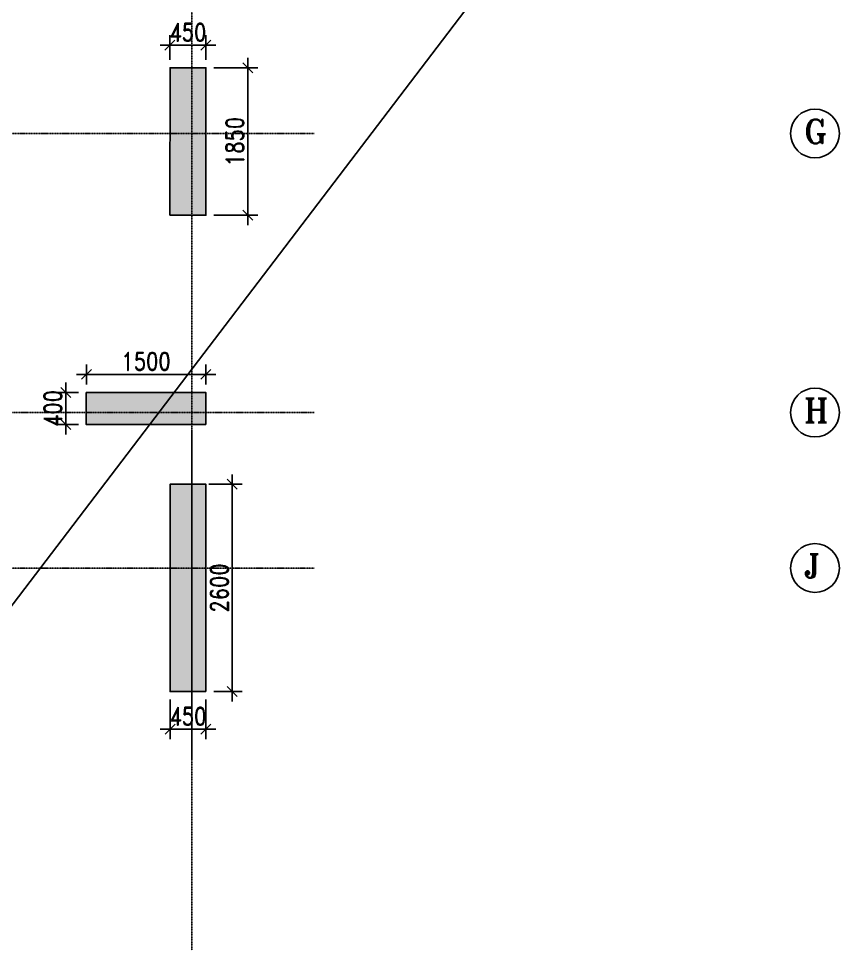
# Model space of a CAD drawing. Header units: millimetres. Extents: x 2061841 to 105821645, y -77612 to 48520811.
# Drawn here: x 105224062 to 105234358, y 48434613 to 48446309 of the extents above; entities that cross this region are included whole.
import ezdxf

# ---------------------------------------------------------------- set-up
doc = ezdxf.new("R2010")
doc.units = ezdxf.units.MM
doc.header["$LTSCALE"] = 10
doc.header["$MEASUREMENT"] = 0
doc.linetypes.add('CENTER', pattern=[2, 1.25, -0.25, 0.25, -0.25])
for name, color, linetype in [('AS-COLS', 2, 'Continuous'), ('griddim', 3, 'Continuous'), ('S-DIM', 7, 'Continuous'), ('S-OPENING', 6, 'Continuous')]:
    doc.layers.add(name, color=color, linetype=linetype)
doc.layers.add('S-STRCOL HATCH', color=33, linetype='Continuous', lineweight=9)
doc.styles.add('200', font='romand.shx', dxfattribs={"width": 0.8, "height": 225})
doc.styles.add('RT', font='romant.shx', dxfattribs={"height": 250})
doc.dimstyles.new('GR1', dxfattribs={"dimtxt": 225, "dimasz": 125, "dimexe": 125, "dimexo": 100, "dimgap": 50, "dimtad": 1, "dimdec": 0, "dimzin": 3, "dimdsep": 46, "dimtxsty": '200', "dimblk1": 'OBLIQUE', "dimblk2": 'OBLIQUE', "dimsah": 1, "dimcen": 0.0625, "dimdle": 125, "dimclrd": 3, "dimclre": 3, "dimclrt": 2, "dimadec": 0, "dimazin": 0, "dimtfac": 1, "dimtdec": 0, "dimtix": 1, "dimtmove": 0, "dimatfit": 3, "dimfxl": 1, "dimtolj": 1, "dimtzin": 0, "dimarcsym": 0})

# ---------------------------------------------------------------- blocks, each defined once
blk = doc.blocks.new('_Oblique')
at = {"color": 0, "linetype": 'ByBlock', "lineweight": -2}
blk.add_line((-0.5, -0.5), (0.5, 0.5), dxfattribs=at)
blk = doc.blocks.new('*D494')
at = {"layer": 'Defpoints', "color": 0, "transparency": 16777216}
for p in [(102463410, 48543708), (102463410, 48541858), (102463937, 48541858)]:
    blk.add_point(p, dxfattribs=at)
at = {"layer": 'S-DIM', "color": 3, "lineweight": -2, "transparency": 16777216}
for p, q in [((102463937, 48543833), (102463937, 48541733)), ((102463510, 48543708), (102464062, 48543708)), ((102463510, 48541858), (102464062, 48541858))]:
    blk.add_line(p, q, dxfattribs=at)
at = {"layer": 'S-DIM', "color": 3, "linetype": 'ByBlock', "lineweight": -2, "transparency": 16777216, "xscale": 125, "yscale": 125, "zscale": 125}
for p, rotation in [((102463937, 48543708), 90), ((102463937, 48541858), 270)]:
    blk.add_blockref('_Oblique', p, dxfattribs=dict(at, rotation=rotation))
at = {"layer": 'S-DIM', "color": 2, "transparency": 16777216, "insert": (102463774, 48542783), "char_height": 225, "attachment_point": 5, "rotation": 90, "style": '200'}
blk.add_mtext('\\A1;1850', dxfattribs=at)
blk = doc.blocks.new('*D495')
at = {"layer": 'Defpoints', "color": 0, "transparency": 16777216}
for p in [(102462960, 48543990), (102462960, 48543708), (102463410, 48543708)]:
    blk.add_point(p, dxfattribs=at)
at = {"layer": 'S-DIM', "color": 3, "lineweight": -2, "transparency": 16777216}
for p, q in [((102462960, 48543808), (102462960, 48544115)), ((102463410, 48543808), (102463410, 48544115)), ((102463535, 48543990), (102462835, 48543990)), ((102462960, 48543990), (102462835, 48543990)), ((102463410, 48543990), (102463535, 48543990))]:
    blk.add_line(p, q, dxfattribs=at)
at = {"layer": 'S-DIM', "color": 3, "linetype": 'ByBlock', "lineweight": -2, "transparency": 16777216, "xscale": 125, "yscale": 125, "zscale": 125}
blk.add_blockref('_Oblique', (102462960, 48543990), dxfattribs=at)
at = {"layer": 'S-DIM', "color": 3, "linetype": 'ByBlock', "lineweight": -2, "transparency": 16777216, "xscale": 125, "yscale": 125, "zscale": 125, "rotation": 180}
blk.add_blockref('_Oblique', (102463410, 48543990), dxfattribs=at)
at = {"layer": 'S-DIM', "color": 2, "transparency": 16777216, "insert": (102463185, 48544153), "char_height": 225, "attachment_point": 5, "style": '200'}
blk.add_mtext('\\A1;450', dxfattribs=at)
blk = doc.blocks.new('*D503')
at = {"layer": 'Defpoints', "color": 0, "transparency": 16777216}
for p in [(102461911, 48539863), (102461911, 48539634), (102463411, 48539634)]:
    blk.add_point(p, dxfattribs=at)
at = {"layer": 'S-DIM', "color": 3, "lineweight": -2, "transparency": 16777216}
for p, q in [((102461911, 48539734), (102461911, 48539988)), ((102463411, 48539734), (102463411, 48539988)), ((102463536, 48539863), (102461786, 48539863))]:
    blk.add_line(p, q, dxfattribs=at)
at = {"layer": 'S-DIM', "color": 3, "linetype": 'ByBlock', "lineweight": -2, "transparency": 16777216, "xscale": 125, "yscale": 125, "zscale": 125, "rotation": 180}
blk.add_blockref('_Oblique', (102461911, 48539863), dxfattribs=at)
at = {"layer": 'S-DIM', "color": 3, "linetype": 'ByBlock', "lineweight": -2, "transparency": 16777216, "xscale": 125, "yscale": 125, "zscale": 125}
blk.add_blockref('_Oblique', (102463411, 48539863), dxfattribs=at)
at = {"layer": 'S-DIM', "color": 2, "transparency": 16777216, "insert": (102462661, 48540025), "char_height": 225, "attachment_point": 5, "style": '200'}
blk.add_mtext('\\A1;1500', dxfattribs=at)
blk = doc.blocks.new('*D504')
at = {"layer": 'Defpoints', "color": 0, "transparency": 16777216}
for p in [(102461911, 48539634), (102461653, 48539234), (102461911, 48539234)]:
    blk.add_point(p, dxfattribs=at)
at = {"layer": 'S-DIM', "color": 3, "lineweight": -2, "transparency": 16777216}
for p, q in [((102461653, 48539759), (102461653, 48539109)), ((102461653, 48539634), (102461653, 48539759)), ((102461811, 48539634), (102461528, 48539634)), ((102461811, 48539234), (102461528, 48539234)), ((102461653, 48539234), (102461653, 48539109))]:
    blk.add_line(p, q, dxfattribs=at)
at = {"layer": 'S-DIM', "color": 3, "linetype": 'ByBlock', "lineweight": -2, "transparency": 16777216, "xscale": 125, "yscale": 125, "zscale": 125}
for p, rotation in [((102461653, 48539634), 270), ((102461653, 48539234), 90)]:
    blk.add_blockref('_Oblique', p, dxfattribs=dict(at, rotation=rotation))
at = {"layer": 'S-DIM', "color": 2, "transparency": 16777216, "insert": (102461490, 48539434), "char_height": 225, "attachment_point": 5, "rotation": 90, "style": '200'}
blk.add_mtext('\\A1;400', dxfattribs=at)
blk = doc.blocks.new('*D602')
at = {"layer": 'Defpoints', "color": 0, "transparency": 16777216}
for p in [(102463349, 48538484), (102463411, 48535884), (102463742, 48535884)]:
    blk.add_point(p, dxfattribs=at)
at = {"layer": 'S-DIM', "color": 3, "lineweight": -2, "transparency": 16777216}
for p, q in [((102463742, 48538609), (102463742, 48535759)), ((102463449, 48538484), (102463867, 48538484)), ((102463511, 48535884), (102463867, 48535884))]:
    blk.add_line(p, q, dxfattribs=at)
at = {"layer": 'S-DIM', "color": 3, "linetype": 'ByBlock', "lineweight": -2, "transparency": 16777216, "xscale": 125, "yscale": 125, "zscale": 125}
for p, rotation in [((102463742, 48538484), 90), ((102463742, 48535884), 270)]:
    blk.add_blockref('_Oblique', p, dxfattribs=dict(at, rotation=rotation))
at = {"layer": 'S-DIM', "color": 2, "transparency": 16777216, "insert": (102463580, 48537184), "char_height": 225, "attachment_point": 5, "rotation": 90, "style": '200'}
blk.add_mtext('\\A1;2600', dxfattribs=at)
blk = doc.blocks.new('*D622')
at = {"layer": 'Defpoints', "color": 0, "transparency": 16777216}
for p in [(102462961, 48535884), (102463411, 48535884), (102463411, 48535412)]:
    blk.add_point(p, dxfattribs=at)
at = {"layer": 'S-DIM', "color": 3, "lineweight": -2, "transparency": 16777216}
for p, q in [((102462961, 48535784), (102462961, 48535287)), ((102463411, 48535784), (102463411, 48535287)), ((102462836, 48535412), (102463536, 48535412)), ((102462961, 48535412), (102462836, 48535412)), ((102463411, 48535412), (102463536, 48535412))]:
    blk.add_line(p, q, dxfattribs=at)
at = {"layer": 'S-DIM', "color": 3, "linetype": 'ByBlock', "lineweight": -2, "transparency": 16777216, "xscale": 125, "yscale": 125, "zscale": 125}
blk.add_blockref('_Oblique', (102462961, 48535412), dxfattribs=at)
at = {"layer": 'S-DIM', "color": 3, "linetype": 'ByBlock', "lineweight": -2, "transparency": 16777216, "xscale": 125, "yscale": 125, "zscale": 125, "rotation": 180}
blk.add_blockref('_Oblique', (102463411, 48535412), dxfattribs=at)
at = {"layer": 'S-DIM', "color": 2, "transparency": 16777216, "insert": (102463186, 48535575), "char_height": 225, "attachment_point": 5, "style": '200'}
blk.add_mtext('\\A1;450', dxfattribs=at)
blk = doc.blocks.new('TOWER-A TYPICAL FLOOR FRAMING PLAN N')
at = {"layer": 'S-STRCOL HATCH'}
h = blk.add_hatch(color=256, dxfattribs=at)
h.dxf.hatch_style = 1
h.paths.add_polyline_path([(102462960, 48541858), (102462960.5, 48543708.5), (102463410.5, 48543708.5), (102463410, 48541858), (102462960, 48541858)])
h = blk.add_hatch(color=256, dxfattribs=at)
h.dxf.hatch_style = 1
h.paths.add_polyline_path([(102463410.5, 48539233.9), (102461910.5, 48539233.9), (102461910.5, 48539633.9), (102463410.5, 48539633.9), (102463410.5, 48539233.9)])
h = blk.add_hatch(color=256, dxfattribs=at)
h.dxf.hatch_style = 1
h.paths.add_polyline_path([(102463410.5, 48535883.9), (102463410.5, 48538483.8), (102462960.5, 48538483.8), (102462960.5, 48535883.9), (102463410.5, 48535883.9)])
at = {"layer": 'AS-COLS', "color": 6}
blk.add_line((102516331, 48609568), (102425475.5, 48490410.1), dxfattribs=at)
at = {"layer": 'AS-COLS', "color": 1, "elevation": 0}
for points in [[(102462960, 48541858), (102462960.5, 48543708.5), (102463410.5, 48543708.5), (102463410, 48541858)], [(102463410.5, 48539233.9), (102461910.5, 48539233.9), (102461910.5, 48539633.9), (102463410.5, 48539633.9)], [(102463410.5, 48535883.9), (102463410.5, 48538483.8), (102462960.5, 48538483.8), (102462960.5, 48535883.9)]]:
    blk.add_lwpolyline(points, close=True, dxfattribs=at)
at = {"layer": 'griddim', "color": 6, "linetype": 'CENTER', "ltscale": 0.02}
for p, q in [((102463236.1, 48566881), (102463236.1, 48532643.9)), ((102464770.9, 48542883.2), (102434878.6, 48542883.2)), ((102434878.6, 48539383.5), (102464770.9, 48539383.5)), ((102464770.9, 48537433.5), (102434878.6, 48537433.5))]:
    blk.add_line(p, q, dxfattribs=at)
at = {"layer": 'griddim', "color": 6}
for centre in [(102471051.4, 48542883.2), (102471051.4, 48539383.5), (102471051.4, 48537433.5)]:
    blk.add_circle(centre, 306.1, dxfattribs=at)
at = {"layer": 'griddim', "style": 'RT'}
for s, p in [('G', (102470913.3, 48542759.3)), ('H', (102470913.3, 48539259.7)), ('J', (102470913.3, 48537309.7))]:
    blk.add_text(s, height=300, dxfattribs=at).set_placement(p)
at = {"layer": 'S-DIM'}
for base, p1, p2, picture, middle in [((102462960.5, 48543990.2, 0), (102463410.5, 48543708.5), (102462960.5, 48543708.5), '*D495', (102463185.5, 48544152.7, 0)), ((102461910.5, 48539862.7, 0), (102463410.5, 48539633.9), (102461910.5, 48539633.9), '*D503', (102462660.5, 48540025.2, 0))]:
    dim = blk.add_linear_dim(base=base, p1=p1, p2=p2, dimstyle='GR1', dxfattribs=at)
    dim.commit()
    dim.dimension.update_dxf_attribs({"geometry": picture, "text_midpoint": middle})
for base, p1, p2, picture, middle in [((102463936.8094, 48541858.0007, 0), (102463410.4914, 48543708.49), (102463410.0421, 48541858.0007), '*D494', (102463774.3094, 48542783.2454, 0)), ((102461653, 48539233.9, 0), (102461910.5, 48539633.9), (102461910.5, 48539233.9), '*D504', (102461490.5, 48539433.9, 0)), ((102463742, 48535883.9, 0), (102463349.1, 48538483.8), (102463410.5, 48535883.9), '*D602', (102463579.5, 48537183.8, 0))]:
    dim = blk.add_linear_dim(base=base, p1=p1, p2=p2, angle=90, dimstyle='GR1', dxfattribs=at)
    dim.commit()
    dim.dimension.update_dxf_attribs({"geometry": picture, "text_midpoint": middle})
at = {"layer": 'S-DIM', "color": 6}
dim = blk.add_linear_dim(base=(102463410.5, 48535412.1), p1=(102462960.5, 48535883.9), p2=(102463410.5, 48535883.9), dimstyle='GR1', dxfattribs=at)
dim.commit()
dim.dimension.update_dxf_attribs({"geometry": '*D622', "text_midpoint": (102463185.5, 48535574.6)})

msp = doc.modelspace()

# ---------------------------------------------------------------- block references
at = {"layer": 'S-OPENING'}
msp.add_blockref('TOWER-A TYPICAL FLOOR FRAMING PLAN N', (2763000.3, -98014.7), dxfattribs=at)

doc.saveas('drawing.dxf')
